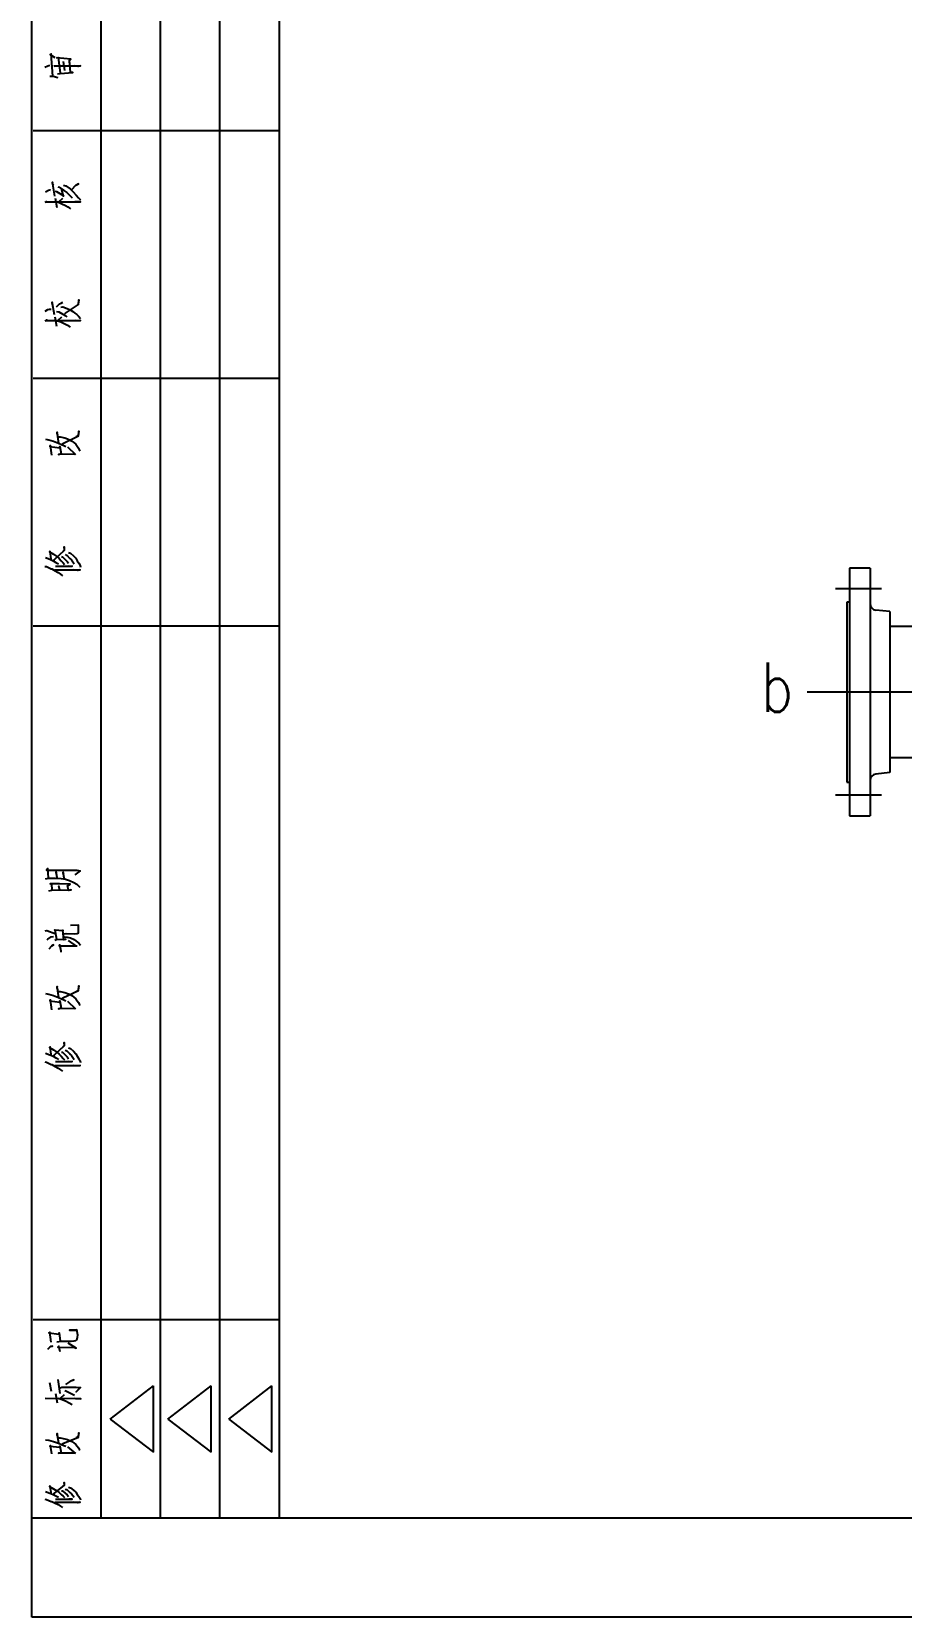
# Model space of a CAD drawing. Extents: x -11958 to 3251, y -1845 to 8235.
# Drawn here: x -11958 to -10905, y -1845 to 75 of the extents above; entities that cross this region are included whole.
import ezdxf

# ---------------------------------------------------------------- set-up
doc = ezdxf.new("R2010")
doc.units = 0
doc.header["$LTSCALE"] = 10
for name, pattern in [('CONTINOUS', [0]), ('DASHDOT-M', [36, 30, -3, 0, -3]), ('DASHDOT-S', [14, 10, -2, 0, -2])]:
    doc.linetypes.add(name, pattern=pattern)
doc.layers.get('0').update_dxf_attribs({"linetype": 'CONTINUOUS'})
for name, color, linetype in [('CDR_DIM', 7, 'CONTINUOUS'), ('CDR_DWG1', 4, 'CONTINUOUS'), ('CDR_DWG3', 1, 'DASHDOT-M')]:
    doc.layers.add(name, color=color, linetype=linetype)
doc.styles.add('HZ', font='ROMANS.shx', dxfattribs={"width": 0.75, "height": 35, "bigfont": 'HZ.shx'})

# ---------------------------------------------------------------- blocks, each defined once
blk = doc.blocks.new('TUQA')
at = {"color": 4, "linetype": 'Continuous'}
for p, q in [((-18, 0), (-18, 180)), ((0, 140), (-24.85, 140)), ((0, 115), (-24.85, 115)), ((0, 90), (-24.85, 90)), ((0, 20), (-24.85, 20)), ((0, 0), (-25, 0))]:
    blk.add_line(p, q, dxfattribs=at)
at = {"color": 7, "linetype": 'Continuous'}
for p, q in [((-12, 0), (-12, 180)), ((-6, 0), (-6, 180))]:
    blk.add_line(p, q, dxfattribs=at)
at = {"color": 1, "linetype": 'Continuous'}
for p, q in [((-17.08, 10), (-12.71, 13.35)), ((-12.71, 6.65), (-12.71, 13.35)), ((-11.26, 10), (-6.89, 13.35)), ((-6.89, 6.65), (-6.89, 13.35)), ((-5.11, 10), (-0.75, 13.35)), ((-0.75, 6.65), (-0.75, 13.35)), ((-17.08, 10), (-12.71, 6.65)), ((-11.26, 10), (-6.89, 6.65)), ((-5.11, 10), (-0.75, 6.65))]:
    blk.add_line(p, q, dxfattribs=at)
at = {"color": 7, "linetype": 'Continuous'}
for points in [[(-22.86, 145.52), (-23.03, 147.75), (-23.03, 147.75), (-23.12, 147.7), (-23.12, 147.7), (-22.65, 147.4)], [(-21.2, 147.11), (-21.05, 147.21), (-21.05, 147.21), (-22.45, 147.36), (-22.45, 147.36), (-22.33, 147.4), (-22.33, 147.4), (-22.13, 145.84)], [(-23.68, 146.41), (-23.38, 146.56), (-23.38, 146.56), (-23.18, 146.61)], [(-22.77, 146.51), (-22.71, 146.56), (-22.71, 146.56), (-20.06, 146.54), (-20.06, 146.54), (-20.32, 146.49), (-20.32, 146.49), (-20.64, 146.54)], [(-22.39, 145.74), (-22.13, 145.79), (-22.13, 145.79), (-20.85, 145.89), (-20.85, 145.89), (-21.08, 145.87), (-21.08, 145.87), (-21.2, 147.11), (-21.2, 147.11), (-21.23, 146.96), (-21.23, 146.96), (-21.17, 146.69)], [(-21.66, 146.09), (-21.78, 146.98)], [(-23.18, 145.52), (-22.92, 145.52), (-22.92, 145.52), (-22.71, 145.47), (-22.71, 145.47), (-22.51, 145.42), (-22.51, 145.42), (-22.36, 145.37)], [(-22.65, 133.41), (-22.89, 134.8), (-22.89, 134.8), (-22.92, 134.7), (-22.92, 134.7), (-22.83, 134.5)], [(-21.78, 134.5), (-21.57, 134.43), (-21.57, 134.43), (-21.11, 134.13), (-21.11, 134.13), (-20.82, 133.83), (-20.82, 133.83), (-20.5, 133.51), (-20.5, 133.51), (-20.26, 133.24), (-20.26, 133.24), (-20.09, 133.02)], [(-20.99, 134.03), (-20.5, 134.53), (-20.5, 134.53), (-20.26, 134.63), (-20.26, 134.63), (-20.55, 134.48)], [(-23.65, 132.77), (-23.5, 132.87), (-23.5, 132.87), (-23.53, 132.84), (-23.53, 132.84), (-20.09, 132.84), (-20.09, 132.84), (-20.35, 132.82), (-20.35, 132.82), (-20.64, 132.84)], [(-23.59, 133.83), (-23.3, 134.01), (-23.3, 134.01), (-23.18, 134.03), (-23.18, 134.03), (-23.09, 134.01)], [(-22.68, 133.91), (-22.51, 133.88), (-22.51, 133.88), (-21.81, 133.46), (-21.81, 133.46), (-21.78, 133.41), (-21.78, 133.41), (-21.98, 134.18)], [(-22.62, 133.21), (-22.45, 132.25)], [(-22.42, 132.87), (-21.95, 132.64), (-21.95, 132.64), (-21.6, 132.47), (-21.6, 132.47), (-21.34, 132.32), (-21.34, 132.32), (-21.08, 132.12)], [(-22.36, 134.33), (-22.22, 134.3), (-22.22, 134.3), (-21.78, 134.01), (-21.78, 134.01), (-21.75, 133.98), (-21.75, 133.98), (-21.46, 133.76), (-21.46, 133.76), (-21.17, 133.51), (-21.17, 133.51), (-20.9, 133.24)], [(-22.22, 132.87), (-21.87, 133.19)], [(-23.65, 121.81), (-23.38, 121.96), (-23.38, 121.96), (-23.21, 122.01), (-23.21, 122.01), (-23.03, 122.01)], [(-22.71, 121.44), (-22.92, 122.7), (-22.92, 122.7), (-22.95, 122.6), (-22.95, 122.6), (-22.89, 122.48)], [(-22.51, 122.23), (-22.19, 122.53), (-22.19, 122.53), (-22.04, 122.6), (-22.04, 122.6), (-21.87, 122.7)], [(-22.51, 121.76), (-22.27, 121.74), (-22.27, 121.74), (-21.87, 121.49), (-21.87, 121.49), (-21.57, 121.31), (-21.57, 121.31), (-21.46, 121.21)], [(-22.07, 122.21), (-21.84, 122.23), (-21.84, 122.23), (-21.43, 122.08), (-21.43, 122.08), (-21.11, 121.93), (-21.11, 121.93), (-20.85, 121.76), (-20.85, 121.76), (-20.64, 121.61), (-20.64, 121.61), (-20.44, 121.46), (-20.44, 121.46), (-20.26, 121.29), (-20.26, 121.29), (-20.09, 121.07)], [(-21.66, 121.54), (-21.6, 121.61), (-21.6, 121.61), (-20.26, 122.48), (-20.26, 122.48), (-20.23, 122.95), (-20.23, 122.95), (-20.32, 122.5), (-20.32, 122.5), (-20.44, 122.38)], [(-23.65, 120.79), (-23.47, 120.92), (-23.47, 120.92), (-23.53, 120.87), (-23.53, 120.87), (-20.09, 120.87), (-20.09, 120.87), (-20.29, 120.82), (-20.29, 120.82), (-20.58, 120.87)], [(-22.68, 121.21), (-22.48, 120.27)], [(-22.48, 120.87), (-22.07, 120.72), (-22.07, 120.72), (-21.72, 120.55), (-21.72, 120.55), (-21.4, 120.37), (-21.4, 120.37), (-21.11, 120.17)], [(-22.33, 120.89), (-21.95, 121.24)], [(-23.62, 108.88), (-23.27, 108.83), (-23.27, 108.83), (-22.8, 108.68), (-22.8, 108.68), (-22.3, 108.49), (-22.3, 108.49), (-21.98, 108.34), (-21.98, 108.34), (-21.75, 108.24), (-21.75, 108.24), (-21.55, 108.14)], [(-22.25, 108.49), (-22.42, 109.6), (-22.42, 109.6), (-22.45, 109.48), (-22.45, 109.48), (-22.39, 109.28)], [(-22.3, 109.11), (-22.13, 109.11), (-22.13, 109.11), (-21.66, 109.01), (-21.66, 109.01), (-21.4, 108.91), (-21.4, 108.91), (-21.17, 108.81), (-21.17, 108.81), (-20.96, 108.68), (-20.96, 108.68), (-20.76, 108.54), (-20.76, 108.54), (-20.55, 108.36), (-20.55, 108.36), (-20.41, 108.16), (-20.41, 108.16), (-20.26, 107.97), (-20.26, 107.97), (-20.2, 107.82), (-20.2, 107.82), (-20.15, 107.67)], [(-21.87, 108.36), (-21.84, 108.44), (-21.84, 108.44), (-20.26, 109.21), (-20.26, 109.21), (-20.23, 109.68), (-20.23, 109.68), (-20.32, 109.23), (-20.32, 109.23), (-20.5, 109.11)], [(-22.95, 107.25), (-23.09, 108.24), (-23.09, 108.24), (-23.18, 108.14), (-23.18, 108.14), (-22.16, 108.02), (-22.16, 108.02), (-22.16, 108.14), (-22.16, 108.14), (-22.04, 107.4), (-22.04, 107.4), (-22.3, 107.35), (-22.3, 107.35), (-21.98, 107.4), (-21.98, 107.4), (-20.67, 107.37)], [(-20.55, 107.3), (-21.34, 108.07)], [(-22.77, 96.61), (-22.74, 96.71), (-22.74, 96.71), (-21.69, 97.68), (-21.69, 97.68), (-21.72, 98), (-21.72, 98), (-21.72, 97.68), (-21.72, 97.68), (-21.84, 97.55)], [(-23.68, 96.04), (-23.5, 96.02), (-23.5, 96.02), (-23.03, 95.79), (-23.03, 95.79), (-22.98, 95.79), (-22.98, 95.79), (-22.62, 95.59), (-22.62, 95.59), (-22.33, 95.42), (-22.33, 95.42), (-22.1, 95.25), (-22.1, 95.25), (-21.9, 95.1)], [(-23.62, 96.93), (-23.18, 96.76), (-23.18, 96.76), (-22.83, 96.61), (-22.83, 96.61), (-22.57, 96.44), (-22.57, 96.44), (-22.51, 96.41), (-22.51, 96.41), (-22.3, 96.29)], [(-23.06, 96.71), (-23.03, 96.81), (-23.03, 96.81), (-23.15, 97.55), (-23.15, 97.55), (-23.21, 97.5), (-23.21, 97.5), (-22.8, 97.26), (-22.8, 97.26), (-22.45, 97.03), (-22.45, 97.03), (-22.22, 96.83), (-22.22, 96.83), (-22.01, 96.61), (-22.01, 96.61), (-21.81, 96.39), (-21.81, 96.39), (-21.69, 96.24)], [(-22.6, 96.07), (-20.9, 96.07), (-20.9, 96.07), (-21.11, 96.04), (-21.11, 96.04), (-21.25, 96.07)], [(-21.98, 97.03), (-21.9, 97.01), (-21.9, 97.01), (-21.87, 96.98), (-21.87, 96.98), (-21.63, 96.74), (-21.63, 96.74), (-21.43, 96.54), (-21.43, 96.54), (-21.28, 96.36)], [(-21.63, 97.23), (-21.52, 97.18), (-21.52, 97.18), (-21.46, 97.16), (-21.46, 97.16), (-21.17, 96.88), (-21.17, 96.88), (-21.14, 96.83), (-21.14, 96.83), (-20.99, 96.69), (-20.99, 96.69), (-20.85, 96.49), (-20.85, 96.49), (-20.7, 96.29)], [(-21.28, 97.45), (-21.08, 97.38), (-21.08, 97.38), (-20.79, 97.11), (-20.79, 97.11), (-20.55, 96.86), (-20.55, 96.86), (-20.41, 96.61), (-20.41, 96.61), (-20.23, 96.36), (-20.23, 96.36), (-20.12, 96.14), (-20.12, 96.14), (-20.06, 95.97)], [(-22.68, 95.69), (-20.12, 95.69), (-20.12, 95.69), (-20.35, 95.64), (-20.35, 95.64), (-20.79, 95.69)], [(-23.59, 64.51), (-23.27, 64.59), (-23.27, 64.59), (-22.6, 64.59), (-22.6, 64.59), (-22.04, 64.56), (-22.04, 64.56), (-21.6, 64.49), (-21.6, 64.49), (-21.2, 64.36), (-21.2, 64.36), (-20.76, 64.16), (-20.76, 64.16), (-20.44, 63.97), (-20.44, 63.97), (-20.2, 63.74), (-20.2, 63.74), (-20.15, 63.67)], [(-23.27, 64.61), (-23.3, 64.63), (-23.3, 64.63), (-23.38, 65.55), (-23.38, 65.55), (-23.5, 65.4), (-23.5, 65.4), (-23.3, 65.4), (-23.3, 65.4), (-21.14, 65.38), (-21.14, 65.38), (-20.73, 65.38), (-20.73, 65.38), (-20.44, 65.38), (-20.44, 65.38), (-20.12, 65.33), (-20.12, 65.33), (-20.64, 64.91)], [(-23.27, 63.3), (-22.95, 63.37), (-22.95, 63.37), (-21.02, 63.4), (-21.02, 63.4), (-21.25, 63.35), (-21.25, 63.35), (-21.28, 63.4), (-21.28, 63.4), (-21.37, 63.82), (-21.37, 63.82), (-21.11, 63.97), (-21.11, 63.97), (-21.23, 63.99), (-21.23, 63.99), (-22.19, 64.02), (-22.19, 64.02), (-23.15, 64.02), (-23.15, 64.02), (-23.03, 64.06), (-23.03, 64.06), (-23, 63.97), (-23, 63.97), (-22.95, 63.4)], [(-22.42, 64.61), (-22.42, 64.66), (-22.42, 64.66), (-22.54, 65.21), (-22.54, 65.21), (-22.57, 65.13), (-22.57, 65.13), (-22.54, 65.06)], [(-21.69, 64.56), (-21.72, 64.61), (-21.72, 64.61), (-21.81, 65.18), (-21.81, 65.18), (-21.84, 65.08), (-21.84, 65.08), (-21.75, 64.98)], [(-22.16, 63.42), (-22.25, 63.79), (-22.25, 63.79), (-22.25, 63.77)], [(-23.65, 59.28), (-23.47, 59.3), (-23.47, 59.3), (-22.57, 58.98)], [(-22.68, 58.34), (-22.51, 58.39), (-22.51, 58.39), (-21.57, 58.41), (-21.57, 58.41), (-21.75, 58.36), (-21.75, 58.36), (-21.87, 59.33), (-21.87, 59.33), (-21.87, 59.26), (-21.87, 59.26), (-22.68, 59.33), (-22.68, 59.33), (-22.65, 59.38), (-22.65, 59.38), (-22.51, 58.41)], [(-21.72, 58.98), (-21.52, 59.01), (-21.52, 59.01), (-20.64, 58.98), (-20.64, 58.98), (-20.41, 59.01), (-20.41, 59.01), (-20.29, 59.08), (-20.29, 59.08), (-20.26, 59.18), (-20.26, 59.18), (-20.26, 59.85), (-20.26, 59.85), (-21.08, 59.8)], [(-23.44, 58.36), (-23.38, 58.41), (-23.38, 58.41), (-23.03, 58.66), (-23.03, 58.66), (-22.8, 58.68)], [(-23.24, 57.45), (-22.95, 57.77), (-22.95, 57.77), (-22.8, 57.84), (-22.8, 57.84), (-22.98, 57.74)], [(-22.04, 57.1), (-22.01, 57.2), (-22.01, 57.2), (-22.16, 57.87), (-22.16, 57.87), (-22.22, 57.77), (-22.22, 57.77), (-20.47, 57.74), (-20.47, 57.74), (-20.47, 57.72), (-20.47, 57.72), (-21.28, 58.29)], [(-21.69, 58.66), (-21.43, 58.64), (-21.43, 58.64), (-21.08, 58.56), (-21.08, 58.56), (-20.7, 58.39), (-20.7, 58.39), (-20.5, 58.24), (-20.5, 58.24), (-20.23, 58.02), (-20.23, 58.02), (-20.06, 57.82)], [(-23.62, 52.93), (-23.27, 52.88), (-23.27, 52.88), (-22.8, 52.73), (-22.8, 52.73), (-22.3, 52.54), (-22.3, 52.54), (-21.98, 52.39), (-21.98, 52.39), (-21.75, 52.29), (-21.75, 52.29), (-21.55, 52.19)], [(-22.25, 52.54), (-22.42, 53.65), (-22.42, 53.65), (-22.45, 53.53), (-22.45, 53.53), (-22.39, 53.33)], [(-22.3, 53.16), (-22.13, 53.16), (-22.13, 53.16), (-21.66, 53.06), (-21.66, 53.06), (-21.4, 52.96), (-21.4, 52.96), (-21.17, 52.86), (-21.17, 52.86), (-20.96, 52.73), (-20.96, 52.73), (-20.76, 52.59), (-20.76, 52.59), (-20.55, 52.41), (-20.55, 52.41), (-20.41, 52.21), (-20.41, 52.21), (-20.26, 52.02), (-20.26, 52.02), (-20.2, 51.87), (-20.2, 51.87), (-20.15, 51.72)], [(-21.87, 52.41), (-21.84, 52.49), (-21.84, 52.49), (-20.26, 53.26), (-20.26, 53.26), (-20.23, 53.73), (-20.23, 53.73), (-20.32, 53.28), (-20.32, 53.28), (-20.5, 53.16)], [(-22.95, 51.3), (-23.09, 52.29), (-23.09, 52.29), (-23.18, 52.19), (-23.18, 52.19), (-22.16, 52.07), (-22.16, 52.07), (-22.16, 52.19), (-22.16, 52.19), (-22.04, 51.45), (-22.04, 51.45), (-22.3, 51.4), (-22.3, 51.4), (-21.98, 51.45), (-21.98, 51.45), (-20.67, 51.42)], [(-20.55, 51.35), (-21.34, 52.12)], [(-22.77, 46.61), (-22.74, 46.71), (-22.74, 46.71), (-21.69, 47.68), (-21.69, 47.68), (-21.72, 48), (-21.72, 48), (-21.72, 47.68), (-21.72, 47.68), (-21.84, 47.55)], [(-23.62, 46.93), (-23.18, 46.76), (-23.18, 46.76), (-22.83, 46.61), (-22.83, 46.61), (-22.57, 46.44), (-22.57, 46.44), (-22.51, 46.41), (-22.51, 46.41), (-22.3, 46.29)], [(-23.06, 46.71), (-23.03, 46.81), (-23.03, 46.81), (-23.15, 47.55), (-23.15, 47.55), (-23.21, 47.5), (-23.21, 47.5), (-22.8, 47.26), (-22.8, 47.26), (-22.45, 47.03), (-22.45, 47.03), (-22.22, 46.83), (-22.22, 46.83), (-22.01, 46.61), (-22.01, 46.61), (-21.81, 46.39), (-21.81, 46.39), (-21.69, 46.24)], [(-21.98, 47.03), (-21.9, 47.01), (-21.9, 47.01), (-21.87, 46.98), (-21.87, 46.98), (-21.63, 46.74), (-21.63, 46.74), (-21.43, 46.54), (-21.43, 46.54), (-21.28, 46.36)], [(-21.63, 47.23), (-21.52, 47.18), (-21.52, 47.18), (-21.46, 47.16), (-21.46, 47.16), (-21.17, 46.88), (-21.17, 46.88), (-21.14, 46.83), (-21.14, 46.83), (-20.99, 46.69), (-20.99, 46.69), (-20.85, 46.49), (-20.85, 46.49), (-20.7, 46.29)], [(-21.28, 47.45), (-21.08, 47.38), (-21.08, 47.38), (-20.79, 47.11), (-20.79, 47.11), (-20.55, 46.86), (-20.55, 46.86), (-20.41, 46.61), (-20.41, 46.61), (-20.23, 46.36), (-20.23, 46.36), (-20.12, 46.14), (-20.12, 46.14), (-20.06, 45.97)], [(-23.68, 46.04), (-23.5, 46.02), (-23.5, 46.02), (-23.03, 45.79), (-23.03, 45.79), (-22.98, 45.79), (-22.98, 45.79), (-22.62, 45.59), (-22.62, 45.59), (-22.33, 45.42), (-22.33, 45.42), (-22.1, 45.25), (-22.1, 45.25), (-21.9, 45.1)], [(-22.68, 45.69), (-20.12, 45.69), (-20.12, 45.69), (-20.35, 45.64), (-20.35, 45.64), (-20.79, 45.69)], [(-22.6, 46.07), (-20.9, 46.07), (-20.9, 46.07), (-21.11, 46.04), (-21.11, 46.04), (-21.25, 46.07)], [(-23.03, 17.77), (-23.18, 18.76), (-23.18, 18.76), (-23.27, 18.7), (-23.27, 18.7), (-22.22, 18.57), (-22.22, 18.57), (-22.22, 18.7), (-22.22, 18.7), (-22.13, 17.86)], [(-22.45, 17.81), (-22.01, 17.86), (-22.01, 17.86), (-21.02, 17.86), (-21.02, 17.86), (-20.7, 17.88), (-20.7, 17.88), (-20.55, 17.92), (-20.55, 17.92), (-20.47, 17.99), (-20.47, 17.99), (-20.41, 18.09), (-20.41, 18.09), (-20.38, 18.27), (-20.38, 18.27), (-20.35, 18.46), (-20.35, 18.46), (-20.44, 19), (-20.44, 19), (-21.2, 18.96), (-21.2, 18.96), (-20.44, 18.96)], [(-22.13, 16.8), (-22.27, 17.36), (-22.27, 17.36), (-22.36, 17.27), (-22.36, 17.27), (-20.67, 17.23), (-20.67, 17.23), (-20.5, 17.14), (-20.5, 17.14), (-21.31, 17.66)], [(-23.38, 17.04), (-23.15, 17.29), (-23.15, 17.29), (-23.03, 17.36), (-23.03, 17.36), (-22.89, 17.36), (-22.89, 17.36), (-23.09, 17.34)], [(-23, 12.78), (-23.18, 13.65)], [(-22.13, 12.59), (-22.33, 13.99)], [(-22.13, 13.15), (-21.95, 13.22), (-21.95, 13.22), (-20.5, 13.22), (-20.5, 13.22), (-20.17, 13.19), (-20.17, 13.19), (-20.06, 13.17), (-20.06, 13.17), (-20.52, 12.76), (-20.52, 12.76), (-20.12, 13.17)], [(-21.66, 12.87), (-21.55, 12.85), (-21.55, 12.85), (-20.67, 12.4)], [(-21.55, 13.5), (-20.96, 13.88), (-20.96, 13.88), (-20.73, 13.95), (-20.73, 13.95), (-21.11, 13.8)], [(-23.65, 12.12), (-20.58, 12.09), (-20.58, 12.09), (-20.03, 12.05), (-20.03, 12.05), (-20.32, 12.03), (-20.32, 12.03), (-20.64, 12.07)], [(-22.39, 11.62), (-22.57, 12.55)], [(-22.36, 12.12), (-22.01, 12.01), (-22.01, 12.01), (-21.6, 11.83), (-21.6, 11.83), (-21.23, 11.64), (-21.23, 11.64), (-20.93, 11.47)], [(-22.07, 12.16), (-21.69, 12.48)], [(-22.25, 7.56), (-22.42, 8.53), (-22.42, 8.53), (-22.45, 8.42), (-22.45, 8.42), (-22.39, 8.25)], [(-22.3, 8.1), (-22.13, 8.1), (-22.13, 8.1), (-21.66, 8.01), (-21.66, 8.01), (-21.4, 7.93), (-21.4, 7.93), (-21.17, 7.84), (-21.17, 7.84), (-20.96, 7.73), (-20.96, 7.73), (-20.76, 7.6), (-20.76, 7.6), (-20.55, 7.45), (-20.55, 7.45), (-20.41, 7.28), (-20.41, 7.28), (-20.26, 7.11), (-20.26, 7.11), (-20.2, 6.98), (-20.2, 6.98), (-20.15, 6.85)], [(-21.87, 7.45), (-21.84, 7.52), (-21.84, 7.52), (-20.26, 8.19), (-20.26, 8.19), (-20.23, 8.6), (-20.23, 8.6), (-20.32, 8.21), (-20.32, 8.21), (-20.5, 8.1)], [(-23.62, 7.91), (-23.27, 7.86), (-23.27, 7.86), (-22.8, 7.73), (-22.8, 7.73), (-22.3, 7.56), (-22.3, 7.56), (-21.98, 7.43), (-21.98, 7.43), (-21.75, 7.35), (-21.75, 7.35), (-21.55, 7.26)], [(-22.95, 6.48), (-23.09, 7.35), (-23.09, 7.35), (-23.18, 7.26), (-23.18, 7.26), (-22.16, 7.15), (-22.16, 7.15), (-22.16, 7.26), (-22.16, 7.26), (-22.04, 6.61), (-22.04, 6.61), (-22.3, 6.57), (-22.3, 6.57), (-21.98, 6.61), (-21.98, 6.61), (-20.67, 6.59)], [(-20.55, 6.53), (-21.34, 7.19)], [(-23.06, 2.49), (-23.03, 2.58), (-23.03, 2.58), (-23.15, 3.22), (-23.15, 3.22), (-23.21, 3.18), (-23.21, 3.18), (-22.8, 2.96), (-22.8, 2.96), (-22.45, 2.77), (-22.45, 2.77), (-22.22, 2.6), (-22.22, 2.6), (-22.01, 2.4), (-22.01, 2.4), (-21.81, 2.21), (-21.81, 2.21), (-21.69, 2.08)], [(-22.77, 2.4), (-22.74, 2.49), (-22.74, 2.49), (-21.69, 3.33), (-21.69, 3.33), (-21.72, 3.61), (-21.72, 3.61), (-21.72, 3.33), (-21.72, 3.33), (-21.84, 3.22)], [(-23.68, 1.91), (-23.5, 1.88), (-23.5, 1.88), (-23.03, 1.69), (-23.03, 1.69), (-22.98, 1.69), (-22.98, 1.69), (-22.62, 1.52), (-22.62, 1.52), (-22.33, 1.37), (-22.33, 1.37), (-22.1, 1.22), (-22.1, 1.22), (-21.9, 1.09)], [(-23.62, 2.68), (-23.18, 2.53), (-23.18, 2.53), (-22.83, 2.4), (-22.83, 2.4), (-22.57, 2.25), (-22.57, 2.25), (-22.51, 2.23), (-22.51, 2.23), (-22.3, 2.12)], [(-22.68, 1.6), (-20.12, 1.6), (-20.12, 1.6), (-20.35, 1.56), (-20.35, 1.56), (-20.79, 1.6)], [(-22.6, 1.93), (-20.9, 1.93), (-20.9, 1.93), (-21.11, 1.91), (-21.11, 1.91), (-21.25, 1.93)], [(-21.98, 2.77), (-21.9, 2.75), (-21.9, 2.75), (-21.87, 2.73), (-21.87, 2.73), (-21.63, 2.51), (-21.63, 2.51), (-21.43, 2.34), (-21.43, 2.34), (-21.28, 2.19)], [(-21.63, 2.94), (-21.52, 2.9), (-21.52, 2.9), (-21.46, 2.88), (-21.46, 2.88), (-21.17, 2.64), (-21.17, 2.64), (-21.14, 2.6), (-21.14, 2.6), (-20.99, 2.47), (-20.99, 2.47), (-20.85, 2.29), (-20.85, 2.29), (-20.7, 2.12)], [(-21.28, 3.14), (-21.08, 3.07), (-21.08, 3.07), (-20.79, 2.83), (-20.79, 2.83), (-20.55, 2.62), (-20.55, 2.62), (-20.41, 2.4), (-20.41, 2.4), (-20.23, 2.19), (-20.23, 2.19), (-20.12, 1.99), (-20.12, 1.99), (-20.06, 1.84)]]:
    blk.add_lwpolyline(points, dxfattribs=at)

msp = doc.modelspace()

# ---------------------------------------------------------------- linework, layer by layer
msp.add_lwpolyline([(-11957.7, -1844.6), (-11957.7, 8235.4), (-4829.7, 8235.4), (-4829.7, -1844.6)], close=True)
at = {"layer": 'CDR_DWG1'}
for p, q in [((-10967.5, -574.3), (-10967.5, -874.3)), ((-10942.5, -574.3), (-10967.5, -574.3)), ((-10942.5, -574.3), (-10942.5, -874.3)), ((-10970.5, -615.3), (-10970.5, -833.3)), ((-10967.5, -615.3), (-10970.5, -615.3)), ((-10918.5, -626.8), (-10935.4, -625.1)), ((-10918.5, -626.8), (-10918.5, -821.8)), ((-10752, -644.8), (-10918.5, -644.8)), ((-10752, -803.8), (-10918.5, -803.8)), ((-10918.5, -821.8), (-10935.4, -823.5)), ((-10970.5, -833.3), (-10967.5, -833.3)), ((-10967.5, -874.3), (-10942.5, -874.3))]:
    msp.add_line(p, q, dxfattribs=at)
msp.add_lwpolyline([(-11657.7, -1724.6), (-11657.7, 8115.4), (-4949.7, 8115.4), (-4949.7, -1724.6)], close=True, dxfattribs=at)
for centre, start, end in [((-10934.5, -617.1), 180, 264), ((-10934.5, -831.5), 96, 180)]:
    msp.add_arc(centre, 8, start, end, dxfattribs=at)
at = {"layer": 'CDR_DWG3', "linetype": 'DASHDOT-S'}
for p, q in [((-10928.5, -599.3), (-10984.5, -599.3)), ((-10928.5, -849.3), (-10984.5, -849.3))]:
    msp.add_line(p, q, dxfattribs=at)
at = {"layer": 'CDR_DWG3', "linetype": 'DASHDOT-M'}
msp.add_line((-9294.5, -724.3), (-11018.5, -724.3), dxfattribs=at)

# ---------------------------------------------------------------- block references
at = {"layer": 'CDR_DIM', "linetype": 'CONTINOUS', "xscale": 12, "yscale": 12, "zscale": 12}
msp.add_blockref('TUQA', (-11657.7, -1724.6), dxfattribs=at)

# ---------------------------------------------------------------- texts
at = {"style": 'HZ', "width": 0.8}
msp.add_text('b', height=60, dxfattribs=at).set_placement((-11074.4, -748.4))

doc.saveas('drawing.dxf')
